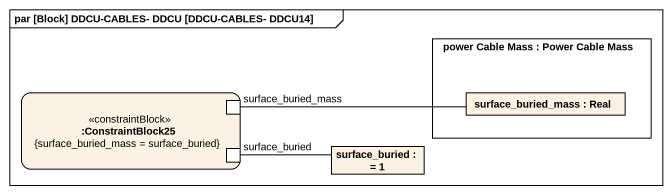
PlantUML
@startuml
mainframe par [Block] DDCU-CABLES- DDCU [DDCU-CABLES- DDCU14]
rectangle "power Cable Mass : Power Cable Mass" as power_Cable_Mass {
  rectangle "surface_buried_mass : Real" as surface_buried_mass
}
rectangle ":ConstraintBlock25\n{surface_buried_mass = surface_buried}" as ConstraintBlock25 <<constraintBlock>> {
  port "surface_buried_mass" as surface_buried_mass_2
  port surface_buried
}
rectangle "surface_buried :  = 1" as surface_buried_2
surface_buried_mass_2 -right- surface_buried_mass
surface_buried -right- surface_buried_2
@enduml
